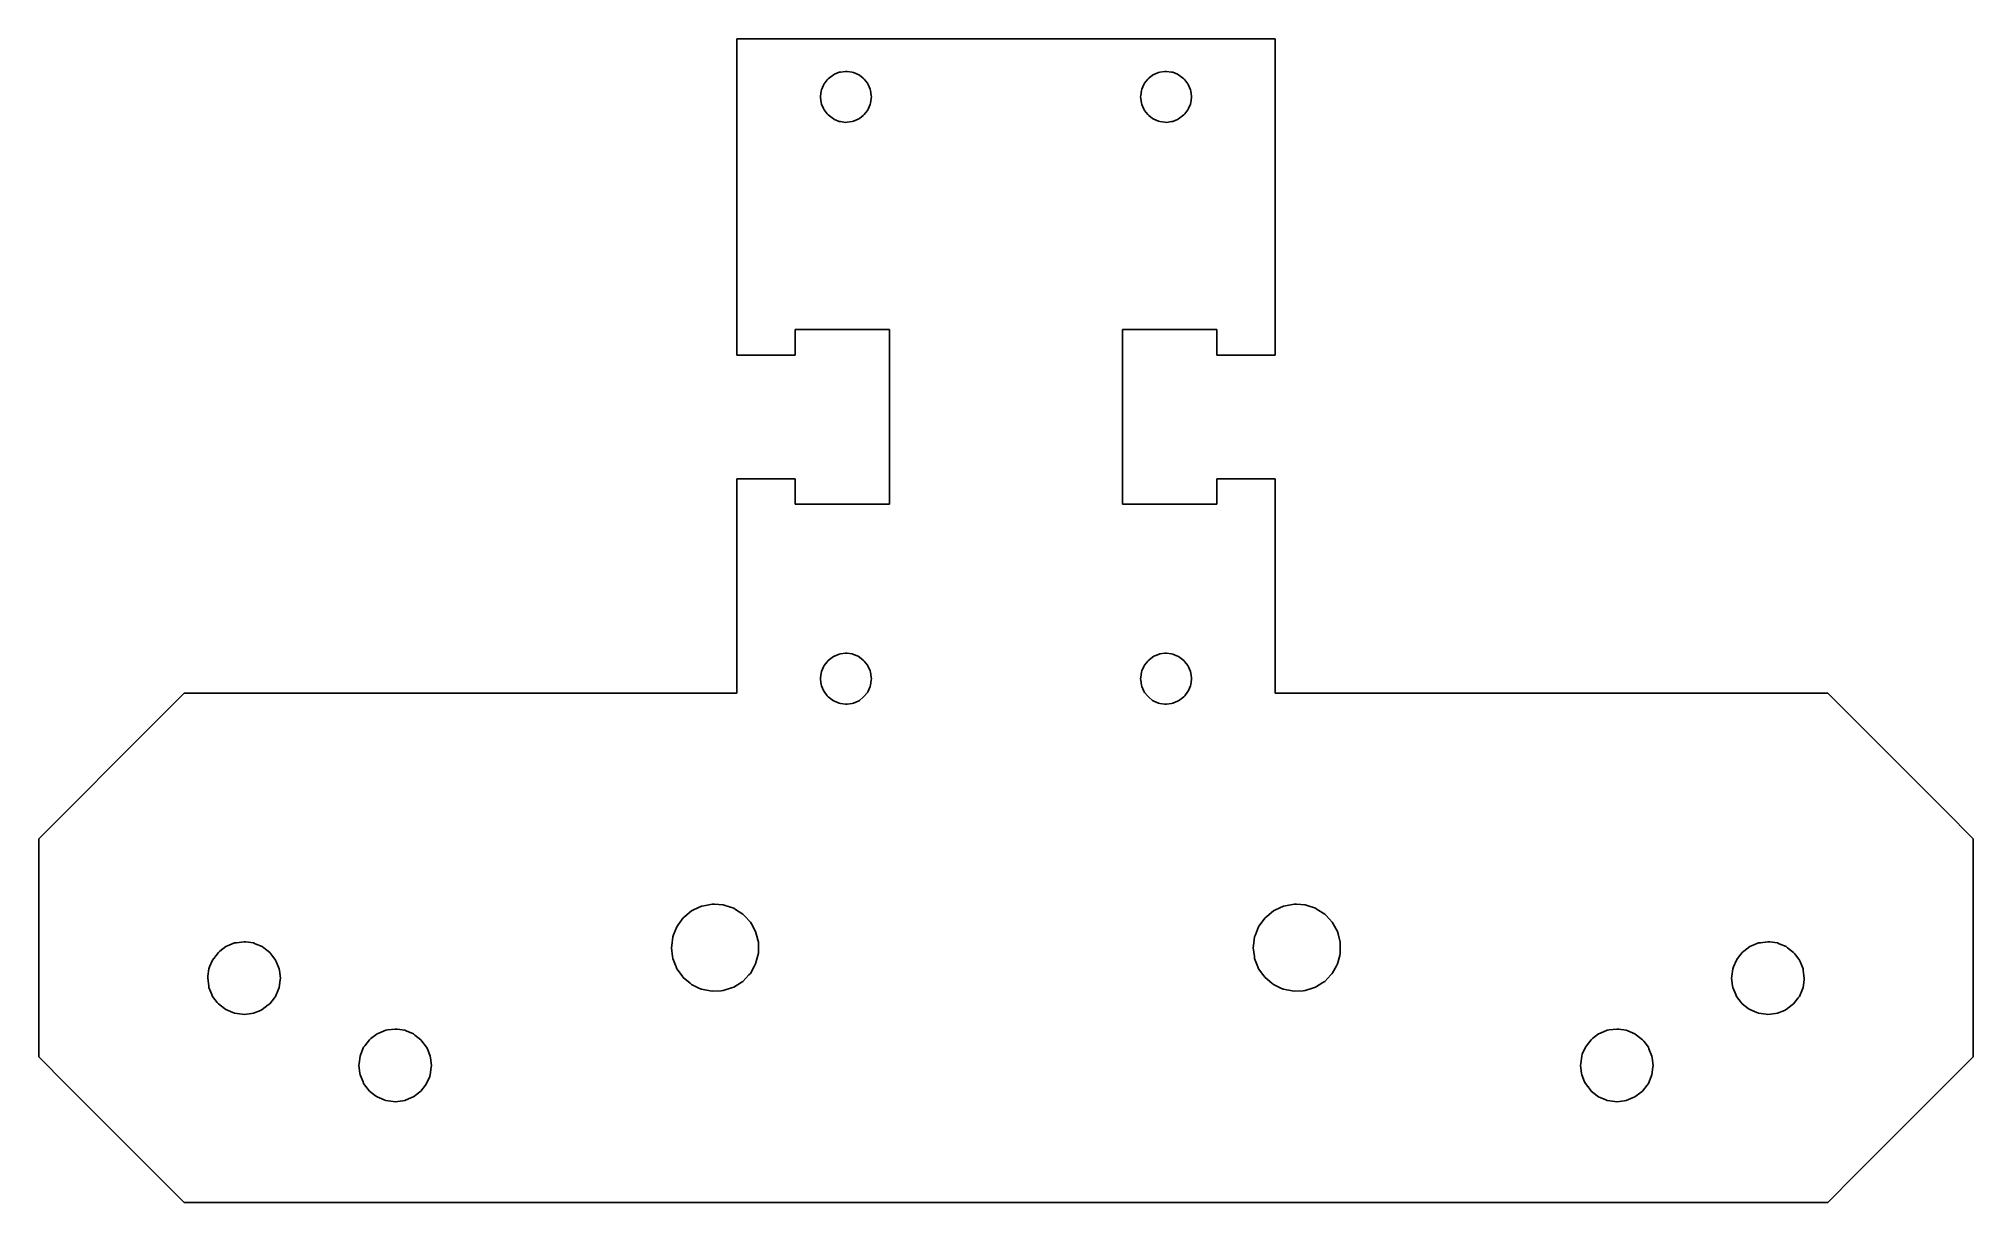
# Model space of a CAD drawing. Header units: metres. Extents: x -61 to 72, y 49 to 129.
import ezdxf

# ---------------------------------------------------------------- set-up
doc = ezdxf.new("R2010")
doc.units = ezdxf.units.M

msp = doc.modelspace()

# ---------------------------------------------------------------- linework, layer by layer
for p, q in [((-10.92, 128.95), (-13.25, 128.95)), ((-13.25, 128.95), (-13.25, 121.37)), ((6, 128.95), (-10.92, 128.95)), ((21.42, 128.95), (6, 128.95)), ((23.75, 128.95), (21.42, 128.95)), ((23.75, 121.37), (23.75, 128.95)), ((-6.71, 126.41), (-6.98, 126.2)), ((-6.62, 126.47), (-6.71, 126.41)), ((-6.53, 126.51), (-6.62, 126.47)), ((-6.22, 126.64), (-6.53, 126.51)), ((-6.12, 126.66), (-6.22, 126.64)), ((-5.78, 126.7), (-6.12, 126.66)), ((-5.67, 126.7), (-5.78, 126.7)), ((-5.33, 126.65), (-5.67, 126.7)), ((-5.24, 126.62), (-5.33, 126.65)), ((-4.92, 126.49), (-5.24, 126.62)), ((-4.83, 126.44), (-4.92, 126.49)), ((-4.56, 126.23), (-4.83, 126.44)), ((15.33, 126.44), (15.06, 126.23)), ((15.42, 126.49), (15.33, 126.44)), ((15.74, 126.62), (15.42, 126.49)), ((15.83, 126.65), (15.74, 126.62)), ((16.17, 126.7), (15.83, 126.65)), ((16.28, 126.7), (16.17, 126.7)), ((16.62, 126.66), (16.28, 126.7)), ((16.72, 126.64), (16.62, 126.66)), ((17.03, 126.51), (16.72, 126.64)), ((17.12, 126.47), (17.03, 126.51)), ((17.03, 126.51), (17.03, 126.51)), ((17.21, 126.41), (17.12, 126.47)), ((17.48, 126.2), (17.21, 126.41)), ((-7.45, 125.34), (-7.5, 125)), ((-7.43, 125.44), (-7.45, 125.34)), ((-7.3, 125.76), (-7.43, 125.44)), ((-7.25, 125.85), (-7.3, 125.76)), ((-7.04, 126.12), (-7.25, 125.85)), ((-6.98, 126.2), (-7.04, 126.12)), ((-4.49, 126.16), (-4.56, 126.23)), ((-4.28, 125.89), (-4.49, 126.16)), ((-4.22, 125.8), (-4.28, 125.89)), ((-4.09, 125.49), (-4.22, 125.8)), ((-4.06, 125.39), (-4.09, 125.49)), ((-4.01, 125.05), (-4.06, 125.39)), ((-4, 124.95), (-4.01, 125.05)), ((14.51, 125.05), (14.5, 124.95)), ((14.56, 125.39), (14.51, 125.05)), ((14.59, 125.49), (14.56, 125.39)), ((14.72, 125.8), (14.59, 125.49)), ((14.78, 125.89), (14.72, 125.8)), ((14.99, 126.16), (14.78, 125.89)), ((15.06, 126.23), (14.99, 126.16)), ((17.54, 126.12), (17.48, 126.2)), ((17.75, 125.85), (17.54, 126.12)), ((17.8, 125.76), (17.75, 125.85)), ((17.93, 125.44), (17.8, 125.76)), ((17.95, 125.34), (17.93, 125.44)), ((18, 125), (17.95, 125.34)), ((-7.5, 125), (-7.5, 124.9)), ((-7.5, 124.9), (-7.45, 124.56)), ((-7.45, 124.56), (-7.43, 124.46)), ((-7.43, 124.46), (-7.3, 124.15)), ((-7.43, 124.46), (-7.43, 124.46)), ((-7.3, 124.15), (-7.25, 124.06)), ((-7.25, 124.06), (-7.04, 123.78)), ((-7.04, 123.78), (-6.98, 123.71)), ((-6.98, 123.71), (-6.71, 123.5)), ((-4.56, 123.67), (-4.49, 123.74)), ((-4.49, 123.74), (-4.28, 124.01)), ((-4.28, 124.01), (-4.22, 124.1)), ((-4.22, 124.1), (-4.09, 124.42)), ((-4.09, 124.42), (-4.06, 124.51)), ((-4.06, 124.51), (-4.01, 124.85)), ((-4.01, 124.85), (-4, 124.95)), ((14.5, 124.95), (14.51, 124.85)), ((14.51, 124.85), (14.56, 124.51)), ((14.56, 124.51), (14.59, 124.42)), ((14.59, 124.42), (14.72, 124.1)), ((14.72, 124.1), (14.78, 124.01)), ((14.78, 124.01), (14.99, 123.74)), ((14.99, 123.74), (15.06, 123.67)), ((17.21, 123.5), (17.48, 123.71)), ((17.48, 123.71), (17.54, 123.78)), ((17.54, 123.78), (17.75, 124.06)), ((17.75, 124.06), (17.8, 124.15)), ((17.8, 124.15), (17.93, 124.46)), ((17.93, 124.46), (17.95, 124.56)), ((17.95, 124.56), (18, 124.9)), ((18, 124.9), (18, 125)), ((-6.71, 123.5), (-6.62, 123.44)), ((-6.62, 123.44), (-6.53, 123.4)), ((-6.53, 123.4), (-6.22, 123.27)), ((-6.22, 123.27), (-6.12, 123.25)), ((-6.12, 123.25), (-5.78, 123.2)), ((-5.78, 123.2), (-5.67, 123.21)), ((-5.67, 123.21), (-5.33, 123.25)), ((-5.33, 123.25), (-5.24, 123.28)), ((-5.24, 123.28), (-4.92, 123.41)), ((-4.92, 123.41), (-4.83, 123.46)), ((-4.83, 123.46), (-4.56, 123.67)), ((15.06, 123.67), (15.33, 123.46)), ((15.33, 123.46), (15.42, 123.41)), ((15.42, 123.41), (15.74, 123.28)), ((15.74, 123.28), (15.83, 123.25)), ((15.83, 123.25), (16.17, 123.21)), ((16.17, 123.21), (16.28, 123.2)), ((16.28, 123.2), (16.62, 123.25)), ((16.62, 123.25), (16.72, 123.27)), ((16.72, 123.27), (17.03, 123.4)), ((17.03, 123.4), (17.12, 123.44)), ((17.12, 123.44), (17.21, 123.5)), ((-13.25, 121.37), (-13.25, 107.2)), ((23.75, 107.2), (23.75, 121.37)), ((-9.25, 107.2), (-9.25, 108.95)), ((-9.25, 108.95), (-6.54, 108.95)), ((-6.54, 108.95), (-2.75, 108.95)), ((-2.75, 108.95), (-2.75, 103.95)), ((13.25, 101.95), (13.25, 108.95)), ((13.25, 108.95), (15.96, 108.95)), ((15.96, 108.95), (19.75, 108.95)), ((19.75, 108.95), (19.75, 107.2)), ((-13.25, 107.2), (-12.08, 107.2)), ((-12.08, 107.2), (-9.25, 107.2)), ((19.75, 107.2), (20.92, 107.2)), ((20.92, 107.2), (23.75, 107.2)), ((-2.75, 103.95), (-2.75, 96.95)), ((13.25, 96.95), (13.25, 101.95)), ((-10.42, 98.7), (-13.25, 98.7)), ((-13.25, 98.7), (-13.25, 89.49)), ((-9.25, 98.7), (-10.42, 98.7)), ((-9.25, 96.95), (-9.25, 98.7)), ((22.58, 98.7), (19.75, 98.7)), ((19.75, 98.7), (19.75, 96.95)), ((23.75, 98.7), (22.58, 98.7)), ((23.75, 89.49), (23.75, 98.7)), ((-5.46, 96.95), (-9.25, 96.95)), ((-2.75, 96.95), (-5.46, 96.95)), ((17.04, 96.95), (13.25, 96.95)), ((19.75, 96.95), (17.04, 96.95)), ((-13.25, 89.49), (-13.25, 83.95)), ((23.75, 83.95), (23.75, 89.49)), ((-6.62, 86.47), (-6.71, 86.41)), ((-6.53, 86.51), (-6.62, 86.47)), ((-6.22, 86.64), (-6.53, 86.51)), ((-6.12, 86.66), (-6.22, 86.64)), ((-5.78, 86.7), (-6.12, 86.66)), ((-5.67, 86.7), (-5.78, 86.7)), ((-5.33, 86.65), (-5.67, 86.7)), ((-5.24, 86.62), (-5.33, 86.65)), ((-4.92, 86.49), (-5.24, 86.62)), ((-4.83, 86.44), (-4.92, 86.49)), ((15.42, 86.49), (15.33, 86.44)), ((15.74, 86.62), (15.42, 86.49)), ((15.83, 86.65), (15.74, 86.62)), ((16.17, 86.7), (15.83, 86.65)), ((16.28, 86.7), (16.17, 86.7)), ((16.62, 86.66), (16.28, 86.7)), ((16.72, 86.64), (16.62, 86.66)), ((17.03, 86.51), (16.72, 86.64)), ((17.12, 86.47), (17.03, 86.51)), ((17.03, 86.51), (17.03, 86.51)), ((17.21, 86.41), (17.12, 86.47)), ((-7.45, 85.34), (-7.5, 85)), ((-7.43, 85.44), (-7.45, 85.34)), ((-7.3, 85.76), (-7.43, 85.44)), ((-7.25, 85.85), (-7.3, 85.76)), ((-7.04, 86.12), (-7.25, 85.85)), ((-6.98, 86.2), (-7.04, 86.12)), ((-6.71, 86.41), (-6.98, 86.2)), ((-4.56, 86.23), (-4.83, 86.44)), ((-4.49, 86.16), (-4.56, 86.23)), ((-4.28, 85.89), (-4.49, 86.16)), ((-4.22, 85.8), (-4.28, 85.89)), ((-4.09, 85.49), (-4.22, 85.8)), ((-4.06, 85.39), (-4.09, 85.49)), ((-4.01, 85.05), (-4.06, 85.39)), ((14.56, 85.39), (14.51, 85.05)), ((14.59, 85.49), (14.56, 85.39)), ((14.72, 85.8), (14.59, 85.49)), ((14.78, 85.89), (14.72, 85.8)), ((14.99, 86.16), (14.78, 85.89)), ((15.06, 86.23), (14.99, 86.16)), ((15.33, 86.44), (15.06, 86.23)), ((17.48, 86.2), (17.21, 86.41)), ((17.54, 86.12), (17.48, 86.2)), ((17.75, 85.85), (17.54, 86.12)), ((17.8, 85.76), (17.75, 85.85)), ((17.93, 85.44), (17.8, 85.76)), ((17.95, 85.34), (17.93, 85.44)), ((18, 85), (17.95, 85.34)), ((-51.25, 83.95), (-53.19, 82.01)), ((-43.86, 83.95), (-51.25, 83.95)), ((-13.25, 83.95), (-43.86, 83.95)), ((-7.5, 85), (-7.5, 84.9)), ((-7.5, 84.9), (-7.45, 84.56)), ((-7.45, 84.56), (-7.43, 84.46)), ((-7.43, 84.46), (-7.3, 84.15)), ((-7.43, 84.46), (-7.43, 84.46)), ((-7.3, 84.15), (-7.25, 84.06)), ((-7.25, 84.06), (-7.04, 83.78)), ((-4.49, 83.74), (-4.28, 84.01)), ((-4.28, 84.01), (-4.22, 84.1)), ((-4.22, 84.1), (-4.09, 84.42)), ((-4.09, 84.42), (-4.06, 84.51)), ((-4.06, 84.51), (-4.01, 84.85)), ((-4, 84.95), (-4.01, 85.05)), ((-4.01, 84.85), (-4, 84.95)), ((14.51, 85.05), (14.5, 84.95)), ((14.5, 84.95), (14.51, 84.85)), ((14.51, 84.85), (14.56, 84.51)), ((14.56, 84.51), (14.59, 84.42)), ((14.59, 84.42), (14.72, 84.1)), ((14.72, 84.1), (14.78, 84.01)), ((14.78, 84.01), (14.99, 83.74)), ((17.54, 83.78), (17.75, 84.06)), ((17.75, 84.06), (17.8, 84.15)), ((17.8, 84.15), (17.93, 84.46)), ((17.93, 84.46), (17.95, 84.56)), ((17.95, 84.56), (18, 84.9)), ((18, 84.9), (18, 85)), ((31.14, 83.95), (23.75, 83.95)), ((61.75, 83.95), (31.14, 83.95)), ((69.81, 75.9), (61.75, 83.95)), ((61.75, 83.95), (61.75, 83.95)), ((-7.04, 83.78), (-6.98, 83.71)), ((-6.98, 83.71), (-6.71, 83.5)), ((-6.71, 83.5), (-6.62, 83.44)), ((-6.62, 83.44), (-6.53, 83.4)), ((-6.53, 83.4), (-6.22, 83.27)), ((-6.22, 83.27), (-6.12, 83.25)), ((-6.12, 83.25), (-5.78, 83.2)), ((-5.78, 83.2), (-5.67, 83.21)), ((-5.67, 83.21), (-5.33, 83.25)), ((-5.33, 83.25), (-5.24, 83.28)), ((-5.24, 83.28), (-4.92, 83.41)), ((-4.92, 83.41), (-4.83, 83.46)), ((-4.83, 83.46), (-4.56, 83.67)), ((-4.56, 83.67), (-4.49, 83.74)), ((14.99, 83.74), (15.06, 83.67)), ((15.06, 83.67), (15.33, 83.46)), ((15.33, 83.46), (15.42, 83.41)), ((15.42, 83.41), (15.74, 83.28)), ((15.74, 83.28), (15.83, 83.25)), ((15.83, 83.25), (16.17, 83.21)), ((16.17, 83.21), (16.28, 83.2)), ((16.28, 83.2), (16.62, 83.25)), ((16.62, 83.25), (16.72, 83.27)), ((16.72, 83.27), (17.03, 83.4)), ((17.03, 83.4), (17.12, 83.44)), ((17.12, 83.44), (17.21, 83.5)), ((17.21, 83.5), (17.48, 83.71)), ((17.48, 83.71), (17.54, 83.78)), ((-53.19, 82.01), (-61.25, 73.95)), ((71.75, 73.95), (69.81, 75.9)), ((-61.25, 73.95), (-61.25, 61.87)), ((71.75, 71.04), (71.75, 73.95)), ((71.75, 58.95), (71.75, 71.04)), ((-16.23, 69.05), (-15.68, 69.31)), ((-15.68, 69.31), (-15.53, 69.33)), ((-15.53, 69.33), (-14.94, 69.45)), ((-14.94, 69.45), (-14.79, 69.44)), ((-14.79, 69.44), (-14.19, 69.4)), ((-14.19, 69.4), (-14.05, 69.35)), ((-14.05, 69.35), (-13.47, 69.17)), ((-13.47, 69.17), (-13.35, 69.09)), ((23.77, 69.05), (24.32, 69.31)), ((24.32, 69.31), (24.47, 69.33)), ((24.47, 69.33), (25.06, 69.45)), ((25.06, 69.45), (25.21, 69.44)), ((25.21, 69.44), (25.81, 69.4)), ((25.81, 69.4), (25.95, 69.35)), ((25.95, 69.35), (26.53, 69.17)), ((26.53, 69.17), (26.65, 69.09)), ((-17.6, 67.33), (-17.38, 67.9)), ((-17.38, 67.9), (-17.29, 68.02)), ((-17.29, 68.02), (-16.94, 68.51)), ((-16.94, 68.51), (-16.82, 68.6)), ((-16.94, 68.51), (-16.94, 68.51)), ((-16.82, 68.6), (-16.36, 68.99)), ((-16.36, 68.99), (-16.23, 69.05)), ((-13.35, 69.09), (-12.84, 68.76)), ((-12.84, 68.76), (-12.74, 68.66)), ((-12.74, 68.66), (-12.32, 68.22)), ((-12.32, 68.22), (-12.25, 68.09)), ((-12.25, 68.09), (-11.96, 67.56)), ((22.4, 67.33), (22.62, 67.9)), ((22.62, 67.9), (22.71, 68.02)), ((22.71, 68.02), (23.06, 68.51)), ((23.06, 68.51), (23.18, 68.6)), ((23.06, 68.51), (23.06, 68.51)), ((23.18, 68.6), (23.64, 68.99)), ((23.64, 68.99), (23.77, 69.05)), ((26.65, 69.09), (27.16, 68.76)), ((27.16, 68.76), (27.26, 68.66)), ((27.26, 68.66), (27.68, 68.22)), ((27.68, 68.22), (27.75, 68.09)), ((27.75, 68.09), (28.04, 67.56)), ((-48.8, 66.21), (-48.38, 66.53)), ((-48.38, 66.53), (-48.27, 66.58)), ((-48.27, 66.58), (-47.78, 66.78)), ((-47.78, 66.78), (-47.65, 66.8)), ((-47.65, 66.8), (-47.13, 66.86)), ((-47.13, 66.86), (-47.01, 66.85)), ((-47.01, 66.85), (-46.49, 66.78)), ((-46.49, 66.78), (-46.37, 66.73)), ((-46.37, 66.73), (-45.88, 66.53)), ((-45.88, 66.53), (-45.78, 66.45)), ((-17.75, 66.45), (-17.73, 66.6)), ((-17.73, 66.6), (-17.66, 67.2)), ((-17.66, 67.2), (-17.6, 67.33)), ((-11.96, 67.56), (-11.92, 67.41)), ((-11.92, 67.41), (-11.77, 66.83)), ((-11.77, 66.83), (-11.77, 66.68)), ((-11.77, 66.68), (-11.77, 66.08)), ((22.25, 66.45), (22.27, 66.6)), ((22.27, 66.6), (22.34, 67.2)), ((22.34, 67.2), (22.4, 67.33)), ((28.04, 67.56), (28.08, 67.41)), ((28.08, 67.41), (28.23, 66.83)), ((28.23, 66.83), (28.23, 66.68)), ((28.23, 66.68), (28.23, 66.08)), ((55.97, 66.21), (56.38, 66.53)), ((56.38, 66.53), (56.5, 66.58)), ((56.5, 66.58), (56.99, 66.78)), ((56.99, 66.78), (57.11, 66.8)), ((57.11, 66.8), (57.63, 66.86)), ((57.63, 66.86), (57.76, 66.85)), ((57.76, 66.85), (58.28, 66.78)), ((58.28, 66.78), (58.4, 66.73)), ((58.4, 66.73), (58.88, 66.53)), ((58.88, 66.53), (58.98, 66.45)), ((-49.5, 65.13), (-49.3, 65.61)), ((-49.3, 65.61), (-49.22, 65.71)), ((-49.22, 65.71), (-48.9, 66.13)), ((-48.9, 66.13), (-48.8, 66.21)), ((-45.78, 66.45), (-45.36, 66.13)), ((-45.36, 66.13), (-45.29, 66.03)), ((-45.29, 66.03), (-44.97, 65.61)), ((-44.97, 65.61), (-44.92, 65.5)), ((-44.92, 65.5), (-44.72, 65.01)), ((-17.67, 65.85), (-17.75, 66.45)), ((-17.66, 65.71), (-17.67, 65.85)), ((-17.43, 65.14), (-17.66, 65.71)), ((-12.03, 65.22), (-12.32, 64.69)), ((-11.96, 65.35), (-12.03, 65.22)), ((-11.81, 65.93), (-11.96, 65.35)), ((-11.77, 66.08), (-11.81, 65.93)), ((22.33, 65.85), (22.25, 66.45)), ((22.34, 65.71), (22.33, 65.85)), ((22.57, 65.14), (22.34, 65.71)), ((27.97, 65.22), (27.68, 64.69)), ((28.04, 65.35), (27.97, 65.22)), ((28.19, 65.93), (28.04, 65.35)), ((28.23, 66.08), (28.19, 65.93)), ((55.27, 65.13), (55.47, 65.61)), ((55.47, 65.61), (55.54, 65.71)), ((55.54, 65.71), (55.86, 66.13)), ((55.86, 66.13), (55.97, 66.21)), ((58.98, 66.45), (59.4, 66.13)), ((59.4, 66.13), (59.48, 66.03)), ((59.48, 66.03), (59.8, 65.61)), ((59.8, 65.61), (59.85, 65.5)), ((59.85, 65.5), (60.05, 65.01)), ((-49.63, 64.36), (-49.62, 64.49)), ((-49.56, 63.84), (-49.63, 64.36)), ((-49.62, 64.49), (-49.55, 65.01)), ((-49.55, 63.72), (-49.56, 63.84)), ((-49.55, 65.01), (-49.5, 65.13)), ((-44.72, 65.01), (-44.7, 64.88)), ((-44.65, 64.24), (-44.72, 63.72)), ((-44.7, 64.88), (-44.63, 64.36)), ((-44.63, 64.36), (-44.65, 64.24)), ((-17.38, 65.01), (-17.43, 65.14)), ((-17.02, 64.52), (-17.38, 65.01)), ((-16.94, 64.4), (-17.02, 64.52)), ((-16.47, 64.01), (-16.94, 64.4)), ((-16.36, 63.92), (-16.47, 64.01)), ((-15.81, 63.66), (-16.36, 63.92)), ((-12.96, 64.06), (-13.47, 63.74)), ((-12.84, 64.14), (-12.96, 64.06)), ((-12.42, 64.58), (-12.84, 64.14)), ((-12.32, 64.69), (-12.42, 64.58)), ((22.62, 65.01), (22.57, 65.14)), ((22.98, 64.52), (22.62, 65.01)), ((23.06, 64.4), (22.98, 64.52)), ((23.53, 64.01), (23.06, 64.4)), ((23.64, 63.92), (23.53, 64.01)), ((24.19, 63.66), (23.64, 63.92)), ((27.04, 64.06), (26.53, 63.74)), ((27.16, 64.14), (27.04, 64.06)), ((27.58, 64.58), (27.16, 64.14)), ((27.68, 64.69), (27.58, 64.58)), ((55.13, 64.36), (55.15, 64.49)), ((55.2, 63.84), (55.13, 64.36)), ((55.15, 64.49), (55.22, 65.01)), ((55.22, 63.72), (55.2, 63.84)), ((55.2, 63.84), (55.2, 63.84)), ((55.22, 65.01), (55.27, 65.13)), ((60.05, 65.01), (60.06, 64.88)), ((60.12, 64.24), (60.05, 63.72)), ((60.06, 64.88), (60.13, 64.36)), ((60.13, 64.36), (60.12, 64.24)), ((-49.35, 63.23), (-49.55, 63.72)), ((-49.3, 63.11), (-49.35, 63.23)), ((-48.98, 62.7), (-49.3, 63.11)), ((-48.9, 62.6), (-48.98, 62.7)), ((-48.48, 62.28), (-48.9, 62.6)), ((-45.47, 62.52), (-45.88, 62.2)), ((-45.36, 62.6), (-45.47, 62.52)), ((-45.47, 62.52), (-45.47, 62.52)), ((-45.04, 63.01), (-45.36, 62.6)), ((-44.97, 63.11), (-45.04, 63.01)), ((-44.77, 63.6), (-44.97, 63.11)), ((-44.72, 63.72), (-44.77, 63.6)), ((-15.68, 63.6), (-15.81, 63.66)), ((-15.08, 63.49), (-15.68, 63.6)), ((-14.94, 63.46), (-15.08, 63.49)), ((-14.33, 63.5), (-14.94, 63.46)), ((-14.19, 63.51), (-14.33, 63.5)), ((-13.61, 63.69), (-14.19, 63.51)), ((-13.47, 63.74), (-13.61, 63.69)), ((24.32, 63.6), (24.19, 63.66)), ((24.92, 63.49), (24.32, 63.6)), ((25.06, 63.46), (24.92, 63.49)), ((25.67, 63.5), (25.06, 63.46)), ((25.81, 63.51), (25.67, 63.5)), ((26.39, 63.69), (25.81, 63.51)), ((26.53, 63.74), (26.39, 63.69)), ((55.42, 63.23), (55.22, 63.72)), ((55.47, 63.11), (55.42, 63.23)), ((55.79, 62.7), (55.47, 63.11)), ((55.86, 62.6), (55.79, 62.7)), ((56.28, 62.28), (55.86, 62.6)), ((59.3, 62.52), (58.88, 62.2)), ((59.4, 62.6), (59.3, 62.52)), ((59.72, 63.01), (59.4, 62.6)), ((59.8, 63.11), (59.72, 63.01)), ((60, 63.6), (59.8, 63.11)), ((60.05, 63.72), (60, 63.6)), ((-61.25, 61.87), (-61.25, 58.95)), ((-48.38, 62.2), (-48.48, 62.28)), ((-47.9, 62), (-48.38, 62.2)), ((-47.78, 61.95), (-47.9, 62)), ((-47.26, 61.88), (-47.78, 61.95)), ((-47.13, 61.86), (-47.26, 61.88)), ((-46.61, 61.93), (-47.13, 61.86)), ((-46.49, 61.95), (-46.61, 61.93)), ((-46, 62.15), (-46.49, 61.95)), ((-45.88, 62.2), (-46, 62.15)), ((56.38, 62.2), (56.28, 62.28)), ((56.87, 62), (56.38, 62.2)), ((56.99, 61.95), (56.87, 62)), ((57.51, 61.88), (56.99, 61.95)), ((57.63, 61.86), (57.51, 61.88)), ((58.15, 61.93), (57.63, 61.86)), ((58.28, 61.95), (58.15, 61.93)), ((58.77, 62.15), (58.28, 61.95)), ((58.88, 62.2), (58.77, 62.15)), ((-38.51, 60.13), (-38.83, 59.71)), ((-38.41, 60.21), (-38.51, 60.13)), ((-37.99, 60.53), (-38.41, 60.21)), ((-37.87, 60.58), (-37.99, 60.53)), ((-37.39, 60.78), (-37.87, 60.58)), ((-37.26, 60.8), (-37.39, 60.78)), ((-36.74, 60.86), (-37.26, 60.8)), ((-36.61, 60.85), (-36.74, 60.86)), ((-36.09, 60.78), (-36.61, 60.85)), ((-35.98, 60.73), (-36.09, 60.78)), ((-35.49, 60.53), (-35.98, 60.73)), ((-35.39, 60.45), (-35.49, 60.53)), ((-34.97, 60.13), (-35.39, 60.45)), ((-34.9, 60.03), (-34.97, 60.13)), ((-34.58, 59.61), (-34.9, 60.03)), ((45.47, 60.13), (45.15, 59.71)), ((45.57, 60.21), (45.47, 60.13)), ((45.99, 60.53), (45.57, 60.21)), ((46.11, 60.58), (45.99, 60.53)), ((46.59, 60.78), (46.11, 60.58)), ((46.72, 60.8), (46.59, 60.78)), ((47.24, 60.86), (46.72, 60.8)), ((47.37, 60.85), (47.24, 60.86)), ((47.89, 60.78), (47.37, 60.85)), ((48, 60.73), (47.89, 60.78)), ((48.49, 60.53), (48, 60.73)), ((48.59, 60.45), (48.49, 60.53)), ((49.01, 60.13), (48.59, 60.45)), ((49.09, 60.03), (49.01, 60.13)), ((49.41, 59.61), (49.09, 60.03)), ((-61.25, 58.95), (-59.31, 57.01)), ((-39.16, 59.01), (-39.22, 58.49)), ((-39.11, 59.13), (-39.16, 59.01)), ((-39.16, 59.01), (-39.16, 59.01)), ((-38.91, 59.61), (-39.11, 59.13)), ((-38.83, 59.71), (-38.91, 59.61)), ((-34.53, 59.5), (-34.58, 59.61)), ((-34.33, 59.01), (-34.53, 59.5)), ((-34.31, 58.88), (-34.33, 59.01)), ((-34.24, 58.36), (-34.31, 58.88)), ((44.83, 59.01), (44.76, 58.49)), ((44.87, 59.13), (44.83, 59.01)), ((45.08, 59.61), (44.87, 59.13)), ((45.15, 59.71), (45.08, 59.61)), ((49.45, 59.5), (49.41, 59.61)), ((49.66, 59.01), (49.45, 59.5)), ((49.67, 58.88), (49.66, 59.01)), ((49.74, 58.36), (49.67, 58.88)), ((63.69, 50.9), (71.75, 58.95)), ((-39.22, 58.49), (-39.24, 58.36)), ((-39.24, 58.36), (-39.17, 57.84)), ((-39.17, 57.84), (-39.16, 57.72)), ((-39.16, 57.72), (-38.95, 57.23)), ((-38.95, 57.23), (-38.91, 57.11)), ((-34.58, 57.11), (-34.37, 57.6)), ((-34.37, 57.6), (-34.33, 57.72)), ((-34.33, 57.72), (-34.26, 58.24)), ((-34.26, 58.24), (-34.24, 58.36)), ((44.76, 58.49), (44.74, 58.36)), ((44.74, 58.36), (44.81, 57.84)), ((44.81, 57.84), (44.83, 57.72)), ((44.83, 57.72), (45.03, 57.23)), ((45.03, 57.23), (45.08, 57.11)), ((49.41, 57.11), (49.61, 57.6)), ((49.61, 57.6), (49.66, 57.72)), ((49.66, 57.72), (49.72, 58.24)), ((49.72, 58.24), (49.74, 58.36)), ((-59.31, 57.01), (-51.25, 48.95)), ((-38.91, 57.11), (-38.59, 56.7)), ((-38.59, 56.7), (-38.51, 56.6)), ((-38.51, 56.6), (-38.09, 56.28)), ((-38.09, 56.28), (-37.99, 56.2)), ((-37.99, 56.2), (-37.5, 56)), ((-37.5, 56), (-37.39, 55.95)), ((-37.39, 55.95), (-36.87, 55.88)), ((-36.87, 55.88), (-36.74, 55.86)), ((-36.74, 55.86), (-36.22, 55.93)), ((-36.22, 55.93), (-36.09, 55.95)), ((-36.09, 55.95), (-35.61, 56.15)), ((-35.61, 56.15), (-35.49, 56.2)), ((-35.49, 56.2), (-35.07, 56.52)), ((-35.07, 56.52), (-34.97, 56.6)), ((-34.97, 56.6), (-34.65, 57.01)), ((-34.65, 57.01), (-34.58, 57.11)), ((45.08, 57.11), (45.4, 56.7)), ((45.4, 56.7), (45.47, 56.6)), ((45.47, 56.6), (45.89, 56.28)), ((45.89, 56.28), (45.99, 56.2)), ((45.99, 56.2), (46.48, 56)), ((46.48, 56), (46.59, 55.95)), ((46.59, 55.95), (47.11, 55.88)), ((47.11, 55.88), (47.24, 55.86)), ((47.24, 55.86), (47.76, 55.93)), ((47.76, 55.93), (47.89, 55.95)), ((47.89, 55.95), (48.37, 56.15)), ((48.37, 56.15), (48.49, 56.2)), ((48.49, 56.2), (48.91, 56.52)), ((48.91, 56.52), (49.01, 56.6)), ((49.01, 56.6), (49.33, 57.01)), ((49.33, 57.01), (49.41, 57.11)), ((49.41, 57.11), (49.41, 57.11)), ((61.75, 48.95), (63.69, 50.9)), ((-51.25, 48.95), (-26.75, 48.95)), ((-26.75, 48.95), (20.33, 48.95)), ((20.33, 48.95), (37.25, 48.95)), ((37.25, 48.95), (61.75, 48.95))]:
    msp.add_line(p, q)

doc.saveas('drawing.dxf')
